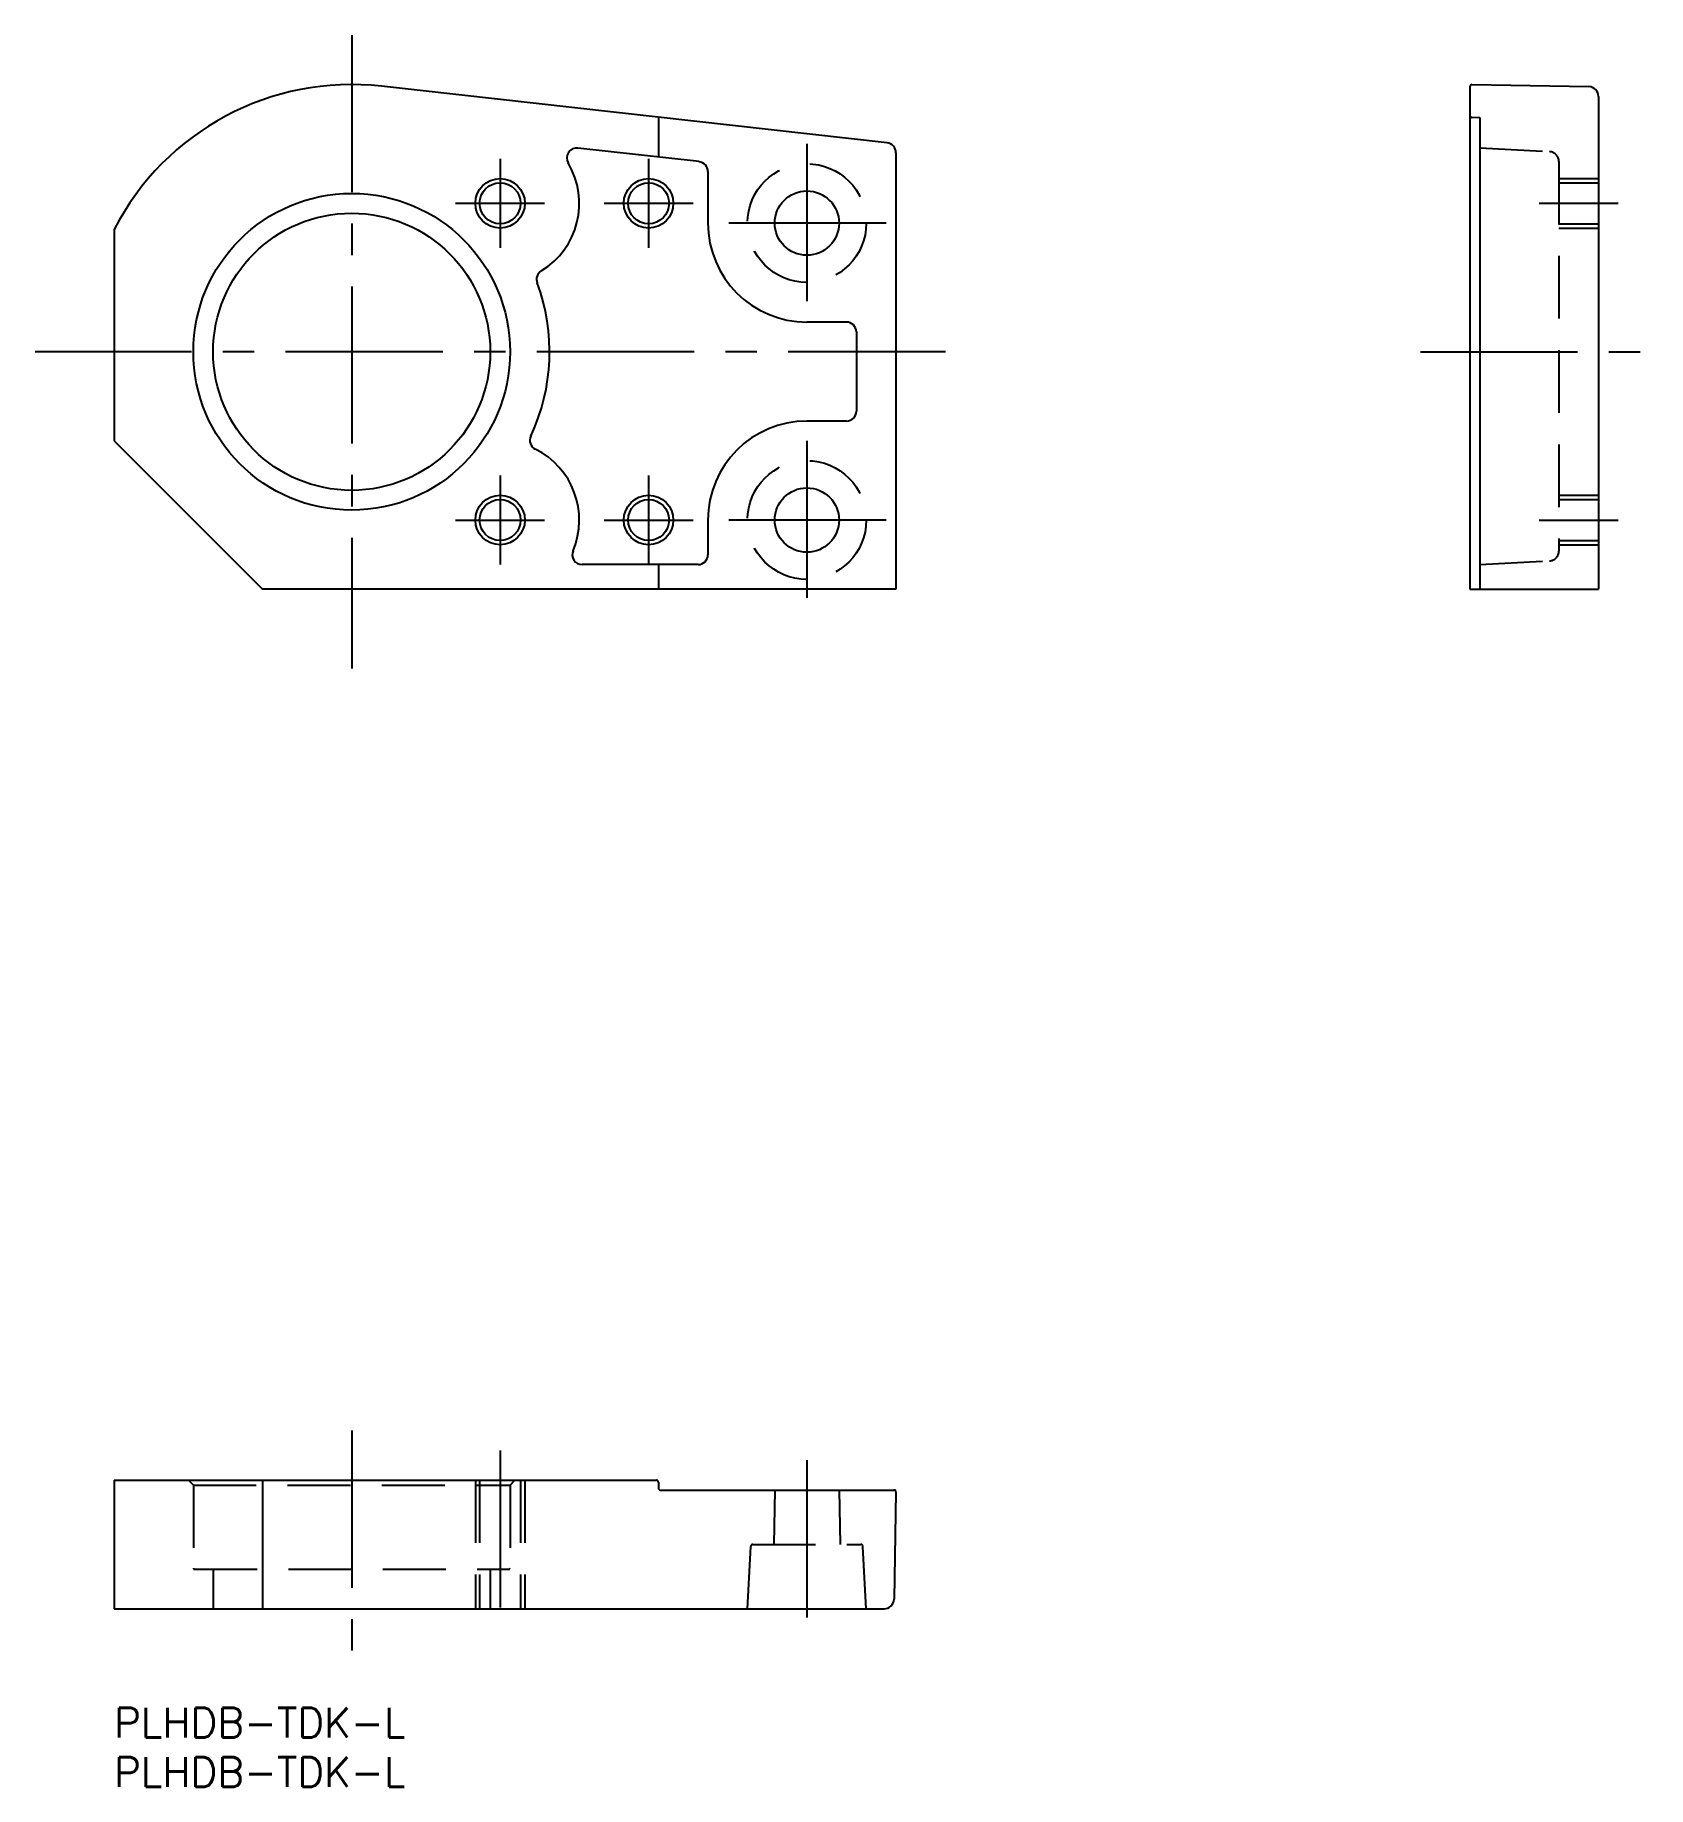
# Model space of a CAD drawing. Extents: x -8 to 155, y -8 to 169.
import ezdxf

# ---------------------------------------------------------------- set-up
doc = ezdxf.new("R2010")
doc.units = 0
doc.header["$LTSCALE"] = 0.5
doc.linetypes.add('CENTER', pattern=[50.8, 31.75, -6.35, 6.35, -6.35])
doc.linetypes.add('DASHED', pattern=[19.05, 12.7, -6.35])
for name, color, linetype in [('MSM_CENTER', 1, 'CENTER'), ('MSM_CONTINUOUS', 7, 'CONTINUOUS'), ('MSM_DASHED', 4, 'DASHED'), ('MSM_NARROW', 5, 'CONTINUOUS'), ('MSM_PART_NUMBER', 7, 'CONTINUOUS')]:
    doc.layers.add(name, color=color, linetype=linetype)
doc.styles.get("Standard").update_dxf_attribs({"font": 'txt.shx', "height": 3, "bigfont": 'bigfont.shx'})

msp = doc.modelspace()

# ---------------------------------------------------------------- linework, layer by layer
at = {"layer": 'MSM_CENTER'}
for p, q in [((24, 169), (24, 105)), ((70, 158), (70, 142)), ((39, 156.5), (39, 147.5)), ((54, 156.5), (54, 147.5)), ((34.5, 152), (43.5, 152)), ((49.5, 152), (58.5, 152)), ((144, 152), (152, 152)), ((78, 150), (62, 150)), ((84, 137), (-8, 137)), ((132, 137), (155, 137)), ((70, 128), (70, 112)), ((39, 124.5), (39, 115.5)), ((54, 124.5), (54, 115.5)), ((34.5, 120), (43.5, 120)), ((49.5, 120), (58.5, 120)), ((78, 120), (62, 120)), ((144, 120), (152, 120)), ((24, 28), (24, 5)), ((39, 26), (39, 7)), ((70, 25), (70, 7))]:
    msp.add_line(p, q, dxfattribs=at)
at = {"layer": 'MSM_CONTINUOUS'}
for p, q in [((78.11, 158.1), (27.01, 163.83)), ((137, 163.8), (137, 113)), ((137.2, 164), (149.02, 163.79)), ((150, 162.79), (150, 113)), ((55, 160.69), (55, 156.67)), ((137.2, 160.69), (138, 160.67)), ((138, 160.67), (138, 113)), ((59.11, 156.21), (46.85, 157.58)), ((79, 157.11), (79, 113)), ((60, 155.21), (60, 150)), ((0, 149.37), (0, 128)), ((74, 140), (70, 140)), ((75, 139), (75, 131)), ((74, 130), (70, 130)), ((0, 128), (15, 113)), ((60, 120), (60, 116.5)), ((59, 115.5), (47.29, 115.5)), ((55, 115.5), (55, 113)), ((79, 113), (15, 113)), ((137, 113), (150, 113)), ((0, 23), (54.8, 23)), ((0, 23), (0, 10)), ((15, 23), (15, 10)), ((55, 22.8), (55, 22.2)), ((55.2, 22), (78.8, 22)), ((79, 21.8), (78.81, 10.98)), ((0, 10), (77.81, 10))]:
    msp.add_line(p, q, dxfattribs=at)
for centre, radius in [((39, 152), 2.07), ((54, 152), 2.07), ((24, 137), 16), ((70, 150), 3.25), ((24, 137), 14), ((70, 120), 3.25), ((39, 120), 2.07), ((54, 120), 2.07)]:
    msp.add_circle(centre, radius, dxfattribs=at)
for centre, radius, start, end in [((24, 137), 27, 83.5999, 152.734), ((137.2, 163.8), 0.2, 89, 180), ((149, 162.79), 1, 0, 89), ((137.2, 160.49), 0.2, 89, 180), ((46.74, 156.59), 1, 83.5999, 210.6405), ((78, 157.11), 1, 0, 83.5999), ((39, 152), 8, 301.367, 30.6405), ((59, 155.21), 1, 0, 83.5999), ((70, 150), 10, 180, 270), ((43.68, 144.32), 1, 121.367, 200.3864), ((24, 137), 20, 334.8072, 20.3864), ((74, 139), 1, 0, 90), ((74, 131), 1, 270, 0), ((70, 120), 10, 90, 180), ((43, 128.06), 1, 154.8072, 243.5945), ((39, 120), 8, 337.1146, 63.5945), ((47.29, 116.5), 1, 157.1146, 270), ((59, 116.5), 1, 270, 0), ((54.8, 22.8), 0.2, 360, 90), ((55.2, 22.2), 0.2, 180, 270), ((78.8, 21.8), 0.2, 359, 90), ((77.81, 11), 1, 270, 359)]:
    msp.add_arc(centre, radius, start, end, dxfattribs=at)
at = {"layer": 'MSM_DASHED'}
for p, q in [((138, 157.59), (145.05, 157.22)), ((146, 156.22), (146, 116.87)), ((146, 154.5), (150, 154.5)), ((146, 154.07), (150, 154.07)), ((146, 149.93), (150, 149.93)), ((146, 149.5), (150, 149.5)), ((146, 122.5), (150, 122.5)), ((146, 122.07), (150, 122.07)), ((146, 117.93), (150, 117.93)), ((146, 117.5), (150, 117.5)), ((138, 115.5), (145.05, 115.87)), ((8, 22.5), (7.5, 23)), ((8, 22.5), (8, 14.1)), ((8, 22.5), (40, 22.5)), ((36.5, 23), (36.5, 10)), ((36.93, 23), (36.93, 10)), ((40, 22.5), (40.5, 23)), ((40, 22.5), (40, 14.1)), ((41.07, 23), (41.07, 10)), ((41.5, 23), (41.5, 10)), ((66.75, 22), (66.65, 16.5)), ((73.25, 22), (73.35, 16.5)), ((64, 10), (64.33, 16.31)), ((64.53, 16.5), (75.47, 16.5)), ((76, 10), (75.67, 16.31)), ((8.1, 14), (39.9, 14)), ((10, 14), (10, 10)), ((38, 14), (38, 10))]:
    msp.add_line(p, q, dxfattribs=at)
for centre in [(70, 150), (70, 120)]:
    msp.add_circle(centre, 6, dxfattribs=at)
for centre, radius, start, end in [((145, 156.22), 1, 0, 87), ((145, 116.87), 1, 273, 0), ((64.53, 16.3), 0.2, 90, 177), ((75.47, 16.3), 0.2, 3, 90), ((8.1, 14.1), 0.1, 180, 270), ((8.1, 14.1), 0.1, 180, 270), ((39.9, 14.1), 0.1, 270, 0)]:
    msp.add_arc(centre, radius, start, end, dxfattribs=at)
at = {"layer": 'MSM_NARROW'}
for centre in [(39, 152), (54, 152), (39, 120), (54, 120)]:
    msp.add_circle(centre, 2.5, dxfattribs=at)

# ---------------------------------------------------------------- texts
at = {"layer": 'MSM_PART_NUMBER'}
for p in [(0, -3), (0, -8)]:
    msp.add_text('PLHDB-TDK-L', height=3, dxfattribs=at).set_placement(p)

doc.saveas('drawing.dxf')
